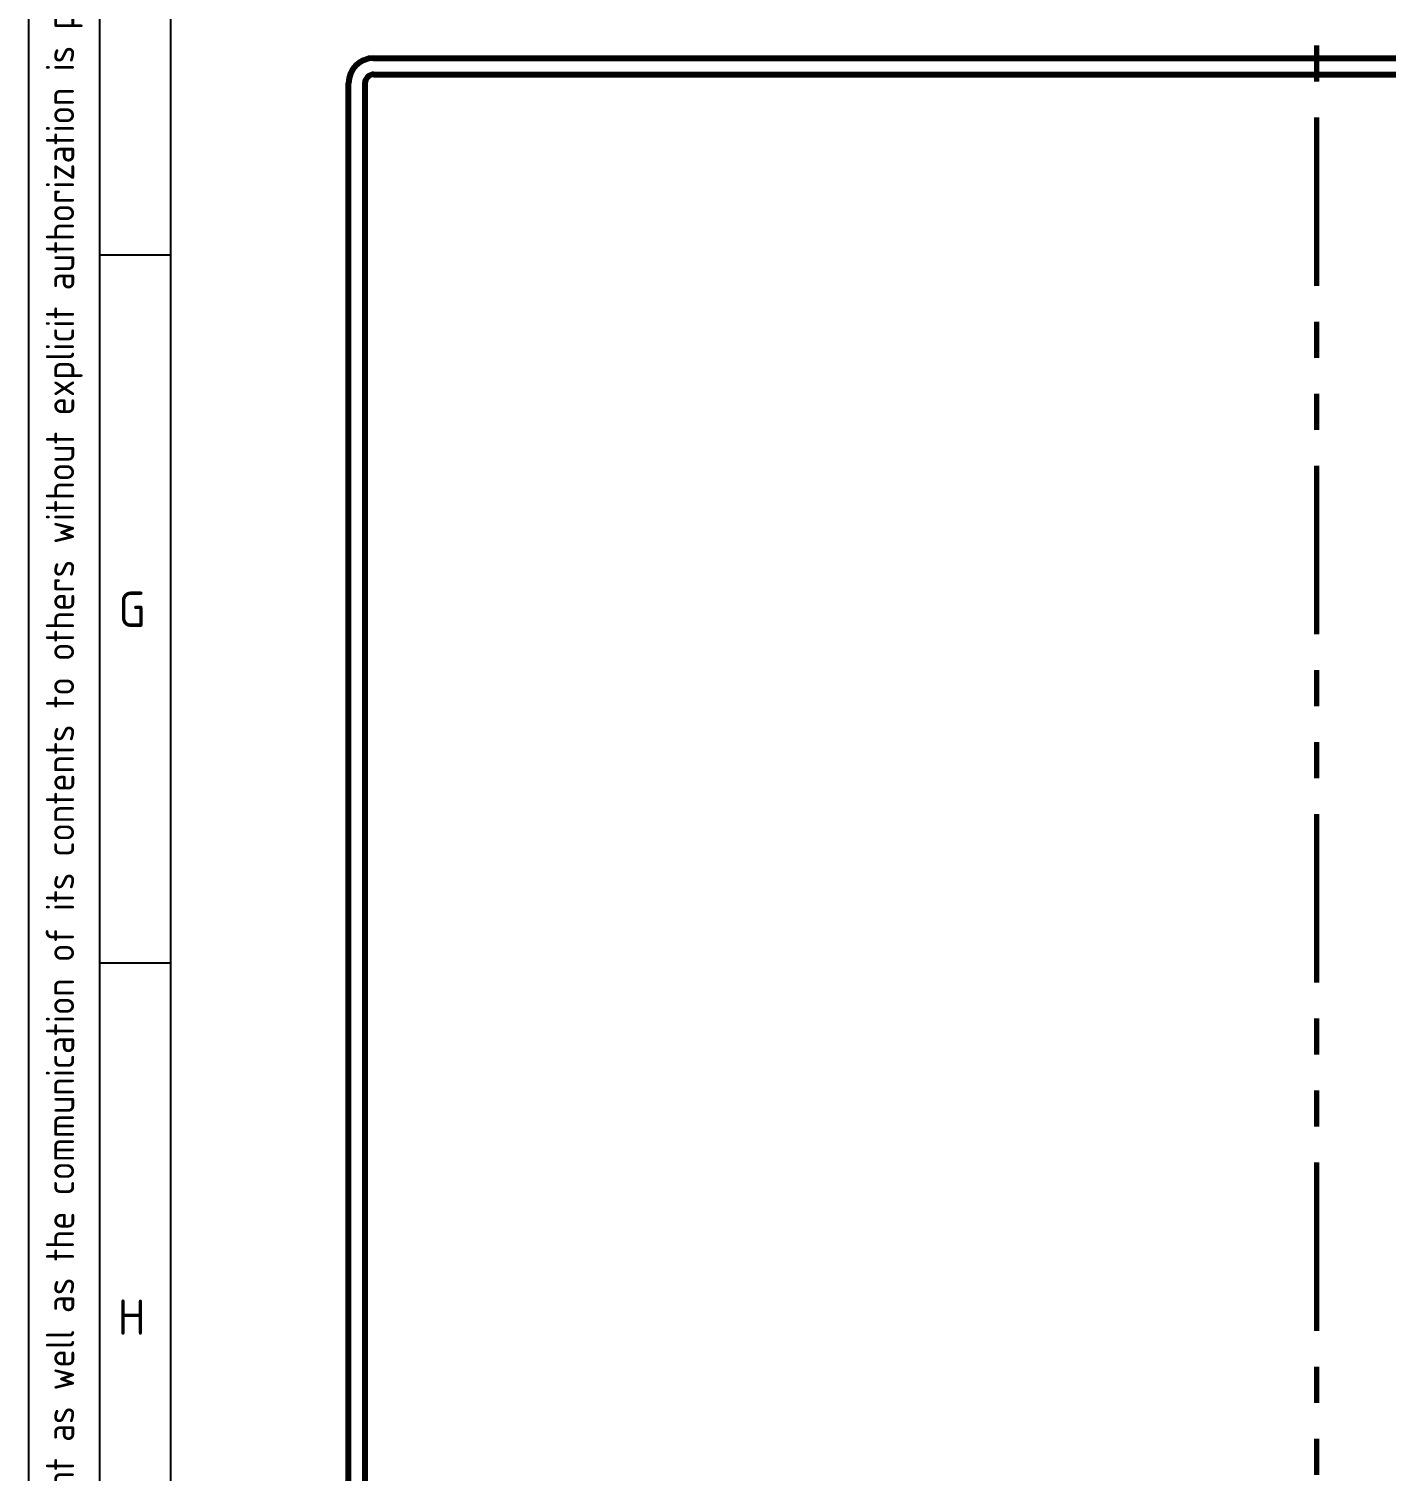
# Model space of a CAD drawing. Extents: x 0 to 34, y 0 to 22.
# Drawn here: x 0 to 3.775, y 6.925 to 10.937 of the extents above; entities that cross this region are included whole.
import ezdxf
from ezdxf.enums import TextEntityAlignment as Align

# ---------------------------------------------------------------- set-up
doc = ezdxf.new("R2010")
doc.units = 0
doc.header["$LTSCALE"] = 0.375
doc.header["$MEASUREMENT"] = 0
doc.linetypes.add('PHANTOM', pattern=[2.5, 1.25, -0.25, 0.25, -0.25, 0.25, -0.25])
doc.layers.get('0').update_dxf_attribs({"color": 4})
doc.layers.add('SMSTitle', color=7, linetype='Continuous')
doc.layers.add('TEXT', color=7, linetype='Continuous')
doc.styles.get("Standard").update_dxf_attribs({"font": 'isocp.shx'})

# ---------------------------------------------------------------- blocks, each defined once
blk = doc.blocks.new('V-4055-D')
at = {"layer": 'SMSTitle', "color": 7}
for p, q in [((0, 0), (0, 22)), ((0.3937, 21.6063), (0.3937, 0.3937)), ((0.3937, 10.3071), (0.1969, 10.3071)), ((0.3937, 8.3386), (0.1969, 8.3386))]:
    blk.add_line(p, q, dxfattribs=at)
at = {"layer": 'SMSTitle', "color": 4}
blk.add_line((0.1969, 21.8031), (0.1969, 0.1969), dxfattribs=at)
at = {"layer": 'SMSTitle', "color": 7}
blk.add_text('The reproduction, distribution and utilization of this document as well as the communication of its contents to others without explicit authorization is prohibited. Offenders will be held liable for the payment of damages. All rights reserved in the event of the grant of a patent, utility model or design.', height=0.0787402, rotation=90, dxfattribs=at).set_placement((0.0984, 11), align=Align.MIDDLE)
for s, p in [('G', (0.2496, 9.2732)), ('H', (0.2477, 7.3047))]:
    blk.add_text(s, height=0.0984, dxfattribs=at).set_placement(p)
at = {"layer": 'SMSTitle', "color": 7, "linetype": 'Continuous', "flags": 2}
blk.add_attdef('SMSTITLE-INSERT', (33.6063, 0.1969), '', height=0.1378, dxfattribs=at)

msp = doc.modelspace()

# ---------------------------------------------------------------- linework, layer by layer
at = {"layer": 'TEXT', "color": 6, "linetype": 'PHANTOM', "lineweight": 70}
msp.add_line((3.5809, 19.4092), (3.5809, 2.5654), dxfattribs=at)
at = {"layer": 'TEXT', "lineweight": 80}
for p, q in [((0.959, 10.8554), (14.7217, 10.8554)), ((0.9595, 10.8099), (14.7217, 10.8099)), ((0.889, 3.3887), (0.889, 10.7854)), ((0.9345, 10.7849), (0.9345, 3.3892))]:
    msp.add_line(p, q, dxfattribs=at)
for centre, radius in [((0.959, 10.7854), 0.07), ((0.9595, 10.7849), 0.025)]:
    msp.add_arc(centre, radius, 90, 180, dxfattribs=at)

# ---------------------------------------------------------------- block references
msp.add_blockref('V-4055-D', (0, 0))

doc.saveas('drawing.dxf')
